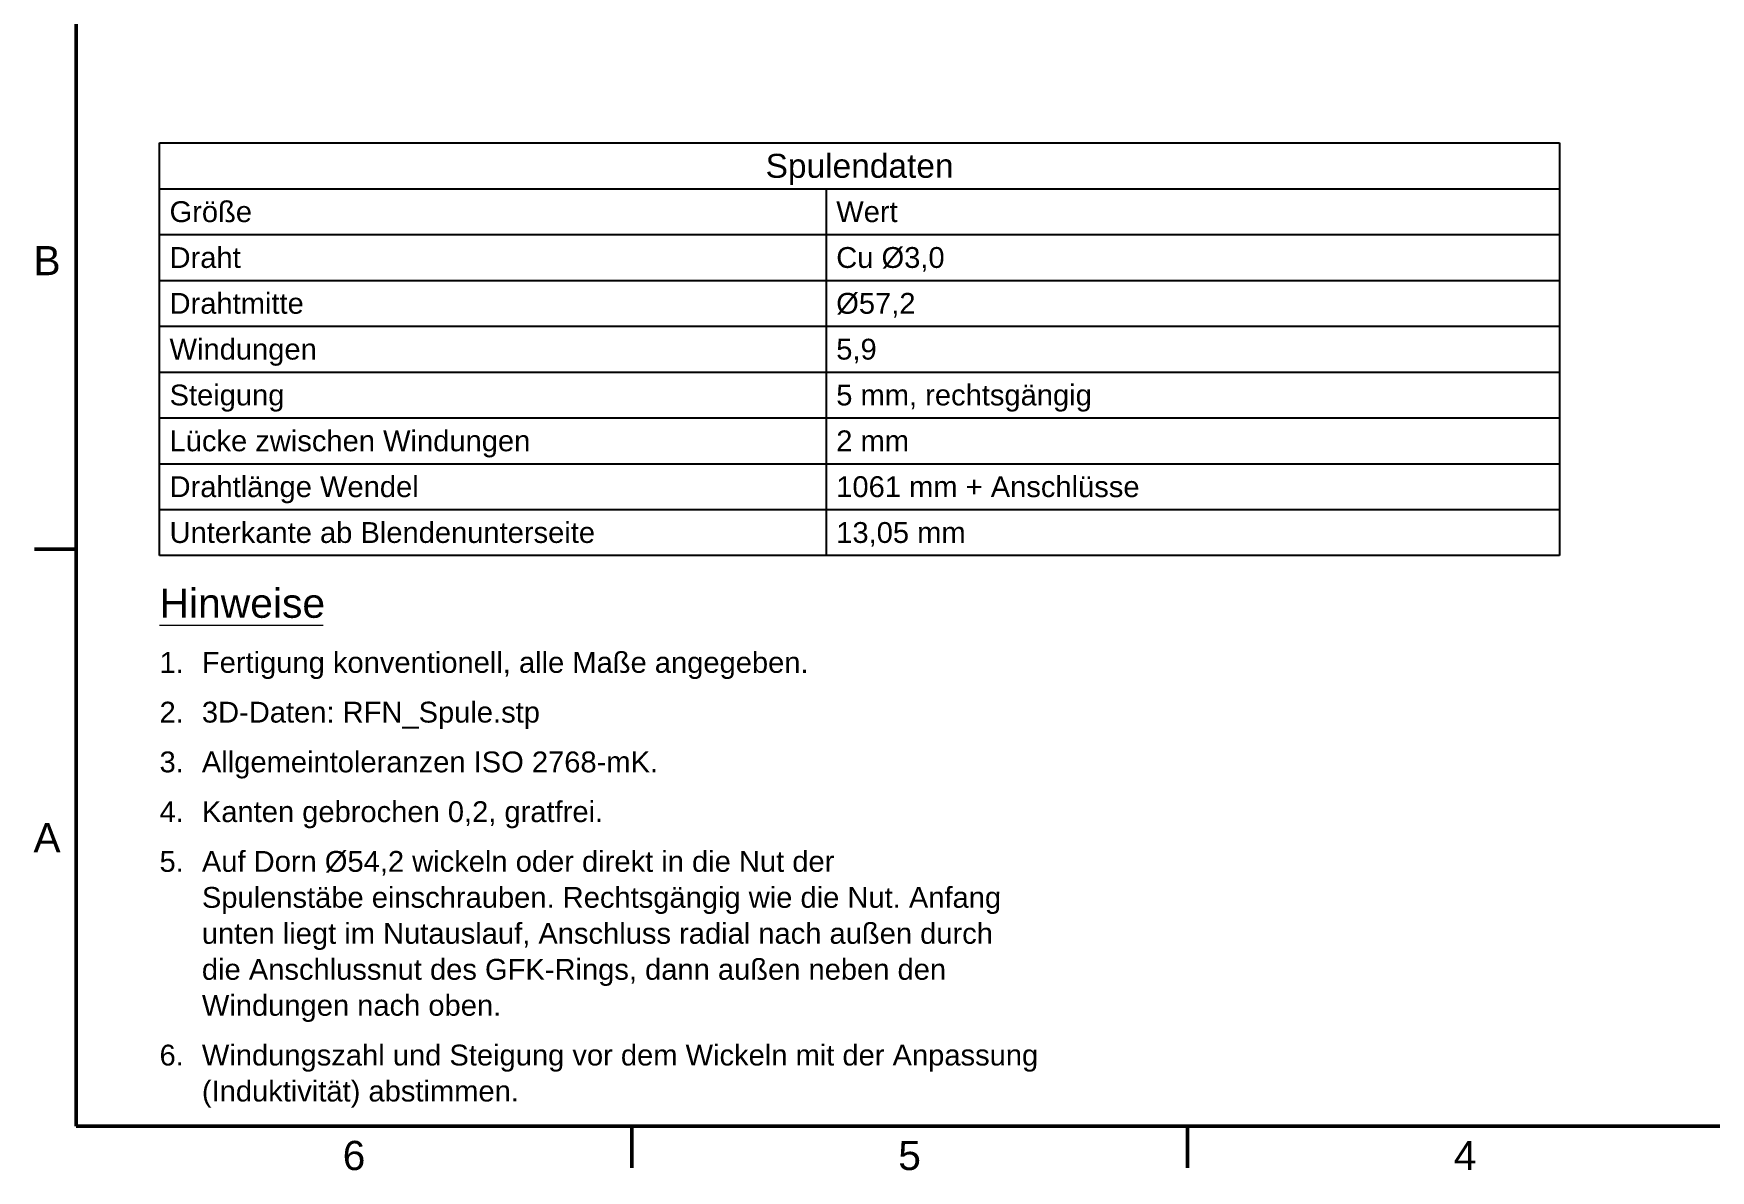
# Model space of a CAD drawing. Header units: inches. Extents: x 0.8 to 17.2, y 0.6 to 12.1.
# Drawn here: x 0.93 to 8.85, y 0.68 to 6.05 of the extents above; entities that cross this region are included whole.
import ezdxf
from ezdxf.enums import TextEntityAlignment as Align

# ---------------------------------------------------------------- set-up
doc = ezdxf.new("R2010")
doc.units = ezdxf.units.IN
doc.header["$MEASUREMENT"] = 0
for name, color, linetype, lineweight in [('RAHMEN', 7, 'Continuous', 50), ('SCHRIFTFELD', 7, 'Continuous', 25), ('TEXT', 7, 'Continuous', 18)]:
    doc.layers.add(name, color=color, linetype=linetype, lineweight=lineweight)
doc.styles.add('ISO_14', font='arial.ttf')
doc.styles.add('ISO_73', font='arial.ttf')
doc.styles.add('ISO_76', font='arial.ttf')
doc.styles.add('ISO_86', font='arial.ttf')

msp = doc.modelspace()

# ---------------------------------------------------------------- linework, layer by layer
at = {"layer": 'RAHMEN'}
for p, q in [((1.13386, 11.79724), (1.13386, 0.89173)), ((1.13386, 3.61811), (0.93701, 3.61811)), ((1.13386, 0.89173), (16.88189, 0.89173)), ((3.75853, 0.89173), (3.75853, 0.69488)), ((6.3832, 0.89173), (6.3832, 0.69488))]:
    msp.add_line(p, q, dxfattribs=at)
at = {"layer": 'SCHRIFTFELD'}
for p, q in [((1.52756, 3.58858), (1.52756, 5.5374)), ((1.52756, 5.5374), (8.14173, 5.5374)), ((8.14173, 5.5374), (8.14173, 3.58858)), ((1.52756, 5.32087), (8.14173, 5.32087)), ((4.67717, 5.32087), (4.67717, 3.58858)), ((1.52756, 5.10433), (8.14173, 5.10433)), ((1.52756, 4.8878), (8.14173, 4.8878)), ((1.52756, 4.67126), (8.14173, 4.67126)), ((1.52756, 4.45472), (8.14173, 4.45472)), ((1.52756, 4.23819), (8.14173, 4.23819)), ((1.52756, 4.02165), (8.14173, 4.02165)), ((1.52756, 3.80512), (8.14173, 3.80512)), ((8.14173, 3.58858), (1.52756, 3.58858))]:
    msp.add_line(p, q, dxfattribs=at)
at = {"layer": 'TEXT'}
msp.add_line((1.52756, 3.25894), (2.30036, 3.25894), dxfattribs=at)

# ---------------------------------------------------------------- texts
at = {"layer": 'RAHMEN', "style": 'ISO_14'}
for s, p in [('B', (0.99606, 4.9813)), ('A', (0.99606, 2.25492)), ('6', (2.44619, 0.75394)), ('5', (5.07087, 0.75394)), ('4', (7.69554, 0.75394))]:
    msp.add_text(s, height=0.1378, dxfattribs=at).set_placement(p, align=Align.MIDDLE_CENTER)
at = {"layer": 'TEXT', "style": 'ISO_86'}
msp.add_text('Spulendaten', height=0.113189, dxfattribs=at).set_placement((4.83465, 5.42913), align=Align.MIDDLE_CENTER)
at = {"layer": 'TEXT', "style": 'ISO_73'}
for s, height, p in [('Größe', 0.098425, (1.5748, 5.2126)), ('Wert', 0.098425, (4.72441, 5.2126)), ('Draht', 0.098425, (1.5748, 4.99606)), ('Cu Ø3,0', 0.098425, (4.72441, 4.99606)), ('Drahtmitte', 0.098425, (1.5748, 4.77953)), ('Ø57,2', 0.098425, (4.72441, 4.77953)), ('Windungen', 0.098425, (1.5748, 4.56299)), ('5,9', 0.098425, (4.72441, 4.56299)), ('Steigung', 0.098425, (1.5748, 4.34646)), ('5 mm, rechtsgängig', 0.0984252, (4.72441, 4.34646)), ('Lücke zwischen Windungen', 0.0984252, (1.5748, 4.12992)), ('2 mm', 0.098425, (4.72441, 4.12992)), ('Drahtlänge Wendel', 0.0984252, (1.5748, 3.91339)), ('1061 mm + Anschlüsse', 0.0984252, (4.72441, 3.91339)), ('Unterkante ab Blendenunterseite', 0.0984252, (1.5748, 3.69685)), ('13,05 mm', 0.098425, (4.72441, 3.69685))]:
    msp.add_text(s, height=height, dxfattribs=at).set_placement(p, align=Align.MIDDLE_LEFT)
at = {"layer": 'TEXT', "style": 'ISO_76'}
for s, height, p in [('Hinweise', 0.138, (1.52756, 3.29394)), ('1.', 0.098425, (1.52756, 3.03394)), ('Fertigung konventionell, alle Maße angegeben.', 0.0984252, (1.72756, 3.03394)), ('2.', 0.098425, (1.52756, 2.79894)), ('3D-Daten: RFN_Spule.stp', 0.0984252, (1.72756, 2.79894)), ('3.', 0.098425, (1.52756, 2.56394)), ('Allgemeintoleranzen ISO 2768-mK.', 0.0984252, (1.72756, 2.56394)), ('4.', 0.098425, (1.52756, 2.32894)), ('Kanten gebrochen 0,2, gratfrei.', 0.0984252, (1.72756, 2.32894)), ('5.', 0.098425, (1.52756, 2.09394)), ('Auf Dorn Ø54,2 wickeln oder direkt in die Nut der', 0.0984252, (1.72756, 2.09394)), ('Spulenstäbe einschrauben. Rechtsgängig wie die Nut. Anfang', 0.0984252, (1.72756, 1.92394)), ('unten liegt im Nutauslauf, Anschluss radial nach außen durch', 0.0984252, (1.72756, 1.75394)), ('die Anschlussnut des GFK-Rings, dann außen neben den', 0.0984252, (1.72756, 1.58394)), ('Windungen nach oben.', 0.0984252, (1.72756, 1.41394)), ('6.', 0.098425, (1.52756, 1.17894)), ('Windungszahl und Steigung vor dem Wickeln mit der Anpassung', 0.0984252, (1.72756, 1.17894)), ('(Induktivität) abstimmen.', 0.0984252, (1.72756, 1.00894))]:
    msp.add_text(s, height=height, dxfattribs=at).set_placement(p)

doc.saveas('drawing.dxf')
